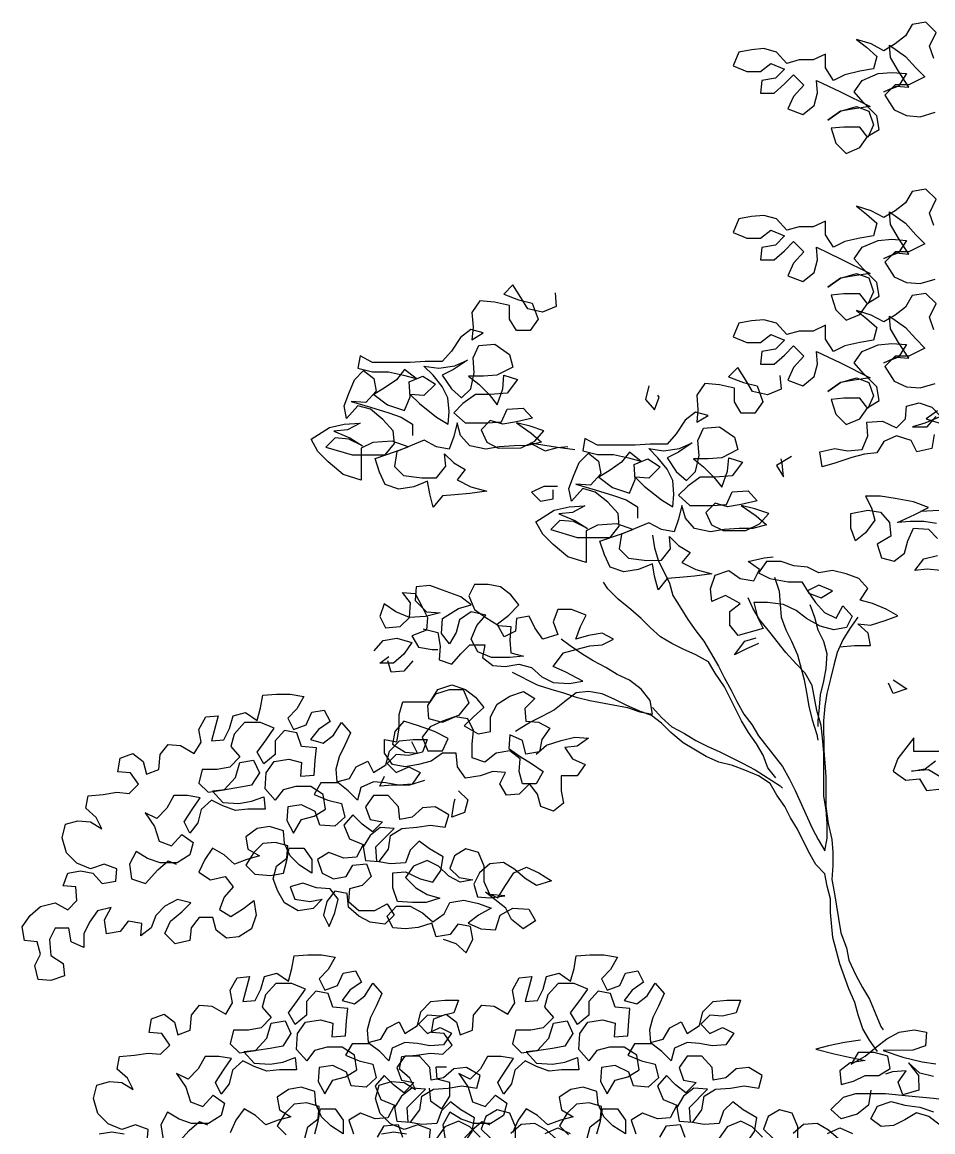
# Model space of a CAD drawing. Header units: millimetres. Extents: x 454 to 24074, y 929 to 15016.
# Drawn here: x 22073 to 22744, y 12897 to 13715 of the extents above; entities that cross this region are included whole.
import ezdxf

# ---------------------------------------------------------------- set-up
doc = ezdxf.new("R2010")
doc.units = ezdxf.units.MM
doc.layers.add('cadblocksdwg.com', color=255, linetype='Continuous')

# ---------------------------------------------------------------- blocks, each defined once
blk = doc.blocks.new('Trees side 019_cad-block.com')
at = {"color": 0}
for points in [[(-45.1, 4979.9), (-51.7, 4998), (-41.8, 5017.8), (-56.7, 5032.6), (-76.4, 5029.3), (-86.3, 5012.8), (-101.1, 5001.2), (-117.6, 4991.3), (-135.7, 5001.2), (-157.1, 5007.8), (-142.3, 4996.3), (-127.5, 4983.1), (-132.4, 4965), (-152.1, 4961.6), (-173.6, 4956.7), (-190, 4948.4), (-201.6, 4966.5), (-201.6, 4986.3), (-219.7, 4978.1), (-239.5, 4978), (-257.6, 4973.1), (-272.4, 4989.5), (-290.6, 4994.5), (-308.7, 4992.8), (-326.8, 4989.5), (-335, 4969.7), (-315.2, 4961.5), (-295.5, 4961.5), (-280.7, 4973.1), (-260.9, 4964.8), (-274, 4951.7), (-293.8, 4948.3), (-295.4, 4930.2), (-275.7, 4930.2), (-260.9, 4943.4), (-247.7, 4956.6), (-232.9, 4941.8), (-247.7, 4925.3), (-255.9, 4907.2), (-234.5, 4899), (-218, 4912.2), (-213.1, 4930.3), (-214.7, 4948.4), (-180.1, 4932), (-137.3, 4910.6), (-160.3, 4907.3), (-180.1, 4904), (-198.2, 4890.8), (-180.1, 4904), (-157, 4910.6), (-138.9, 4904), (-132.3, 4884.2), (-140.5, 4866.1), (-152.1, 4880.9), (-175.1, 4880.9), (-193.3, 4879.2), (-186.6, 4857.8), (-171.8, 4843), (-152, 4851.3), (-140.5, 4867.8), (-124.1, 4877.7), (-127.4, 4897.4), (-147.2, 4917.2), (-160.4, 4932), (-148.8, 4948.5), (-125.8, 4958.4), (-106, 4960), (-84.6, 4958.4), (-96.1, 4940.3), (-117.5, 4932), (-99.4, 4940.3), (-81.3, 4938.6), (-96.1, 4961.7), (-107.7, 4981.5), (-109.3, 4999.6), (-86.3, 4983.1), (-71.4, 4966.7), (-58.2, 4953.5), (-81.3, 4941.9), (-101.1, 4941.9), (-115.9, 4927.1), (-102.7, 4905.7), (-84.5, 4897.5), (-64.8, 4895.8), (-43.4, 4902.4)], [(-45.1, 4738.7), (-51.7, 4756.8), (-41.8, 4776.6), (-56.7, 4791.4), (-76.4, 4788.1), (-86.3, 4771.6), (-101.1, 4760.1), (-117.6, 4750.2), (-135.7, 4760.1), (-157.1, 4766.6), (-142.3, 4755.1), (-127.5, 4742), (-132.4, 4723.8), (-152.1, 4720.5), (-173.6, 4715.5), (-190, 4707.3), (-201.6, 4725.4), (-201.6, 4745.2), (-219.7, 4736.9), (-239.5, 4736.9), (-257.6, 4731.9), (-272.4, 4748.4), (-290.6, 4753.3), (-308.7, 4751.7), (-326.8, 4748.4), (-335, 4728.6), (-315.2, 4720.4), (-295.5, 4720.4), (-280.7, 4731.9), (-260.9, 4723.7), (-274, 4710.5), (-293.8, 4707.2), (-295.4, 4689.1), (-275.7, 4689.1), (-260.9, 4702.3), (-247.7, 4715.5), (-232.9, 4700.7), (-247.7, 4684.2), (-255.9, 4666), (-234.5, 4657.8), (-218, 4671), (-213.1, 4689.2), (-214.7, 4707.3), (-180.1, 4690.8), (-137.3, 4669.5), (-160.3, 4666.1), (-180.1, 4662.8), (-198.2, 4649.6), (-180.1, 4662.8), (-157, 4669.4), (-138.9, 4662.9), (-132.3, 4643.1), (-140.5, 4625), (-152.1, 4639.8), (-175.1, 4639.8), (-193.3, 4638.1), (-186.6, 4616.7), (-171.8, 4601.9), (-152, 4610.1), (-140.5, 4626.6), (-124.1, 4636.5), (-127.4, 4656.3), (-147.2, 4676), (-160.4, 4690.8), (-148.8, 4707.3), (-125.8, 4717.2), (-106, 4718.9), (-84.6, 4717.3), (-96.1, 4699.1), (-117.5, 4690.9), (-99.4, 4699.1), (-81.3, 4697.5), (-96.1, 4720.6), (-107.7, 4740.3), (-109.3, 4758.4), (-86.3, 4742), (-71.4, 4725.5), (-58.2, 4712.4), (-81.3, 4700.8), (-101.1, 4700.8), (-115.9, 4685.9), (-102.7, 4664.5), (-84.5, 4656.3), (-64.8, 4654.7), (-43.4, 4661.3)], [(-44.9, 4436.5), (-48.2, 4416.7), (-69.6, 4411.7), (-77.9, 4428.2), (-99.3, 4434.8), (-117.4, 4426.5), (-127.3, 4410), (-145.4, 4408.4), (-163.5, 4403.4), (-188.2, 4395.1), (-206.3, 4390.2), (-209.7, 4411.6), (-188.2, 4416.6), (-170.1, 4413.3), (-148.7, 4414.9), (-140.5, 4434.7), (-142.2, 4454.5), (-119.1, 4456.2), (-99.3, 4446.3), (-86.1, 4459.5), (-84.5, 4477.6), (-66.4, 4482.6), (-48.3, 4476), (-35.1, 4462.8), (-58.1, 4452.9), (-76.2, 4448), (-54.8, 4448), (-41.7, 4462.8)], [(-40, 4471.1), (-56.5, 4459.5), (-36.7, 4452.9)], [(-45.1, 4588), (-51.7, 4606.1), (-41.8, 4625.9), (-56.7, 4640.7), (-76.4, 4637.4), (-86.3, 4620.9), (-101.1, 4609.4), (-117.6, 4599.5), (-135.7, 4609.4), (-157.1, 4615.9), (-142.3, 4604.4), (-127.5, 4591.2), (-132.4, 4573.1), (-152.1, 4569.8), (-173.6, 4564.8), (-190, 4556.6), (-201.6, 4574.7), (-201.6, 4594.5), (-219.7, 4586.2), (-239.5, 4586.2), (-257.6, 4581.2), (-272.4, 4597.7), (-290.6, 4602.6), (-308.7, 4601), (-326.8, 4597.6), (-335, 4577.9), (-315.2, 4569.7), (-295.5, 4569.7), (-280.7, 4581.2), (-260.9, 4573), (-274, 4559.8), (-293.8, 4556.5), (-295.4, 4538.4), (-275.7, 4538.4), (-260.9, 4551.6), (-247.7, 4564.8), (-232.9, 4550), (-247.7, 4533.5), (-255.9, 4515.3), (-234.5, 4507.1), (-218, 4520.3), (-213.1, 4538.4), (-214.7, 4556.6), (-180.1, 4540.1), (-137.3, 4518.7), (-160.3, 4515.4), (-180.1, 4512.1), (-198.2, 4498.9), (-180.1, 4512.1), (-157, 4518.7), (-138.9, 4512.1), (-132.3, 4492.4), (-140.5, 4474.3), (-152.1, 4489.1), (-175.1, 4489.1), (-193.3, 4487.4), (-186.6, 4466), (-171.8, 4451.2), (-152, 4459.4), (-140.5, 4475.9), (-124.1, 4485.8), (-127.4, 4505.6), (-147.2, 4525.3), (-160.4, 4540.1), (-148.8, 4556.6), (-125.8, 4566.5), (-106, 4568.2), (-84.6, 4566.6), (-96.1, 4548.4), (-117.5, 4540.2), (-99.4, 4548.4), (-81.3, 4546.8), (-96.1, 4569.9), (-107.7, 4589.6), (-109.3, 4607.7), (-86.3, 4591.3), (-71.4, 4574.8), (-58.2, 4561.6), (-81.3, 4550.1), (-101.1, 4550.1), (-115.9, 4535.2), (-102.7, 4513.8), (-84.5, 4505.6), (-64.8, 4504), (-43.4, 4510.6)], [(-592.2, 4641.4), (-590.5, 4621.6), (-610.3, 4613.3), (-631.7, 4618.3), (-641.6, 4634.7), (-653.1, 4652.8), (-666.3, 4639.6), (-644.9, 4631.4), (-625.1, 4626.5), (-616.8, 4603.4), (-628.4, 4587), (-648.1, 4586.9), (-658, 4603.4), (-658, 4623.2), (-679.5, 4628.1), (-700.9, 4629.7), (-712.4, 4613.2), (-710.7, 4591.8), (-712.4, 4573.7), (-695.9, 4583.6), (-714, 4588.5), (-728.8, 4577), (-742, 4557.2), (-755.2, 4542.4), (-779.9, 4542.3), (-801.3, 4540.7), (-855.7, 4540.6), (-873.8, 4550.5), (-877.1, 4532.4), (-855.7, 4527.4), (-832.6, 4527.5), (-811.2, 4522.5), (-793, 4517.6), (-809.5, 4530.8), (-821, 4515.9), (-837.5, 4504.4), (-854, 4494.5), (-834.2, 4479.7), (-809.5, 4471.5), (-801.3, 4491.2), (-802.9, 4512.7), (-783.2, 4520.9), (-765, 4509.4), (-781.5, 4492.9), (-801.3, 4494.5), (-788.1, 4481.4), (-763.3, 4461.6), (-746.8, 4451.8), (-745.2, 4469.9), (-746.9, 4489.6), (-755.1, 4506.1), (-768.3, 4522.6), (-781.5, 4535.7), (-760.1, 4532.5), (-737, 4535.8), (-718.9, 4544), (-738.7, 4530.8), (-755.2, 4522.6), (-742, 4502.8), (-727.1, 4489.7), (-713.9, 4502.9), (-709, 4525.9), (-710.7, 4547.3), (-702.5, 4565.5), (-679.4, 4567.1), (-658, 4552.3), (-653, 4534.2), (-676.1, 4522.7), (-695.8, 4521), (-717.3, 4521), (-702.4, 4509.5), (-687.6, 4494.6), (-676, 4479.8), (-667.8, 4502.9), (-666.2, 4522.7), (-646.4, 4516.1), (-661.2, 4496.3), (-685.9, 4494.6), (-707.3, 4494.6), (-725.5, 4481.4), (-738.6, 4468.2), (-722.1, 4453.4), (-689.2, 4453.5), (-669.4, 4455.1), (-661.2, 4473.3), (-638.1, 4474.9), (-624.9, 4460.1), (-648, 4455.1), (-667.8, 4451.8), (-685.9, 4456.8), (-699.1, 4443.6), (-690.8, 4425.4), (-674.3, 4417.2), (-641.4, 4417.3), (-621.6, 4427.2), (-608.5, 4442), (-628.2, 4448.6), (-648, 4453.5), (-626.6, 4438.7), (-611.7, 4425.5), (-631.5, 4420.6), (-651.3, 4420.5), (-672.7, 4418.9), (-692.4, 4415.6), (-715.5, 4420.5), (-728.7, 4435.3), (-733.7, 4453.4), (-738.6, 4433.6), (-745.2, 4415.5), (-763.3, 4418.8), (-781.4, 4428.7), (-820.9, 4412.1), (-824.2, 4390.7), (-811, 4377.6), (-784.7, 4374.3), (-763.3, 4374.3), (-750.1, 4390.8), (-751.8, 4408.9), (-738.6, 4395.7), (-722.1, 4385.9), (-733.6, 4371), (-713.8, 4361.2), (-690.7, 4354.6), (-715.5, 4351.3), (-736.9, 4349.6), (-755, 4348), (-768.2, 4331.5), (-773.1, 4351.2), (-776.4, 4369.4), (-796.2, 4361.1), (-817.6, 4357.8), (-837.4, 4364.4), (-845.6, 4382.5), (-852.2, 4402.2), (-822.6, 4412.1), (-804.5, 4418.8), (-827.6, 4427), (-855.6, 4425.3), (-872, 4417), (-872, 4370.9), (-898.4, 4379.1), (-919.8, 4397.2), (-934.6, 4412), (-944.5, 4430.2), (-918.2, 4446.7), (-896.8, 4451.6), (-873.7, 4453.3), (-891.8, 4443.4), (-911.6, 4441.7), (-888.5, 4431.9), (-870.4, 4420.3), (-890.2, 4430.2), (-909.9, 4431.8), (-923.1, 4418.6), (-885.2, 4407.1), (-837.4, 4407.2), (-824.3, 4423.7), (-825.9, 4441.8), (-840.8, 4458.3), (-858.9, 4473.1), (-877, 4478), (-893.5, 4459.9), (-896.8, 4478), (-890.2, 4496.1), (-882, 4515.9), (-868.8, 4529.1), (-854, 4517.6), (-850.7, 4499.4), (-865.5, 4482.9), (-886.9, 4484.6), (-858.9, 4476.4), (-832.5, 4468.2), (-814.4, 4461.6), (-797.9, 4451.7), (-797.9, 4435.2)], [(-267.4, 4521.9), (-265.8, 4502.1), (-285.5, 4493.9), (-306.9, 4498.8), (-316.8, 4515.3), (-328.4, 4533.4), (-341.6, 4520.2), (-320.1, 4512), (-300.4, 4507.1), (-292.1, 4484), (-303.6, 4467.5), (-323.4, 4467.5), (-333.3, 4484), (-333.3, 4503.7), (-354.7, 4508.7), (-376.1, 4510.3), (-387.7, 4493.8), (-386, 4472.4), (-387.6, 4454.3), (-371.2, 4464.2), (-389.3, 4469.1), (-404.1, 4457.5), (-417.3, 4437.8), (-430.4, 4422.9), (-455.1, 4422.9), (-476.6, 4421.2), (-530.9, 4421.2), (-549.1, 4431), (-552.3, 4412.9), (-530.9, 4408), (-507.9, 4408), (-486.4, 4403.1), (-468.3, 4398.2), (-484.8, 4411.3), (-496.3, 4396.5), (-512.8, 4385), (-529.2, 4375.1), (-509.5, 4360.2), (-484.7, 4352), (-476.5, 4371.8), (-478.2, 4393.2), (-458.4, 4401.5), (-440.3, 4390), (-456.7, 4373.5), (-476.5, 4375.1), (-463.3, 4361.9), (-438.6, 4342.2), (-422.1, 4332.3), (-420.5, 4350.4), (-422.1, 4370.2), (-430.4, 4386.7), (-443.6, 4403.1), (-456.8, 4416.3), (-435.4, 4413), (-412.3, 4416.3), (-394.2, 4424.6), (-413.9, 4411.4), (-430.4, 4403.1), (-417.2, 4383.4), (-402.4, 4370.2), (-389.2, 4383.4), (-384.3, 4406.5), (-386, 4427.9), (-377.7, 4446), (-354.7, 4447.7), (-333.2, 4432.9), (-328.3, 4414.8), (-351.3, 4403.2), (-371.1, 4401.6), (-392.5, 4401.5), (-377.7, 4390), (-362.8, 4375.2), (-351.3, 4360.4), (-343.1, 4383.5), (-341.5, 4403.2), (-321.7, 4396.7), (-336.5, 4376.9), (-361.2, 4375.2), (-382.6, 4375.2), (-400.7, 4362), (-413.9, 4348.8), (-397.4, 4334), (-364.5, 4334), (-344.7, 4335.7), (-336.5, 4353.8), (-313.4, 4355.5), (-300.2, 4340.7), (-323.3, 4335.7), (-343, 4332.4), (-361.2, 4337.3), (-374.3, 4324.1), (-366.1, 4306), (-349.6, 4297.8), (-316.6, 4297.8), (-296.9, 4307.7), (-283.7, 4322.6), (-303.5, 4329.1), (-323.3, 4334.1), (-301.8, 4319.2), (-287, 4306.1), (-306.8, 4301.1), (-326.5, 4301.1), (-347.9, 4299.4), (-367.7, 4296.1), (-390.8, 4301), (-404, 4315.9), (-408.9, 4334), (-413.9, 4314.2), (-420.4, 4296.1), (-438.6, 4299.3), (-456.7, 4309.2), (-496.2, 4292.7), (-499.5, 4271.3), (-486.3, 4258.1), (-459.9, 4254.8), (-438.5, 4254.9), (-425.4, 4271.4), (-427, 4289.5), (-413.8, 4276.3), (-397.3, 4266.4), (-408.9, 4251.6), (-389.1, 4241.7), (-366, 4235.2), (-390.7, 4231.8), (-412.1, 4230.2), (-430.3, 4228.5), (-443.4, 4212), (-448.4, 4231.8), (-451.7, 4249.9), (-471.5, 4241.7), (-492.9, 4238.3), (-512.6, 4244.9), (-520.9, 4263), (-527.5, 4282.8), (-497.9, 4292.7), (-479.7, 4299.3), (-502.8, 4307.5), (-530.8, 4305.9), (-547.3, 4297.6), (-547.2, 4251.5), (-573.6, 4259.7), (-595, 4277.8), (-609.9, 4292.6), (-619.8, 4310.7), (-593.4, 4327.2), (-572, 4332.2), (-549, 4333.8), (-567.1, 4323.9), (-586.9, 4322.3), (-563.8, 4312.4), (-545.6, 4300.9), (-565.4, 4310.8), (-585.2, 4312.4), (-598.4, 4299.2), (-560.5, 4287.7), (-512.7, 4287.7), (-499.5, 4304.2), (-501.2, 4322.4), (-516, 4338.8), (-534.2, 4353.6), (-552.3, 4358.6), (-568.7, 4340.4), (-572.1, 4358.5), (-565.5, 4376.7), (-557.3, 4396.4), (-544.1, 4409.6), (-529.3, 4398.1), (-525.9, 4380), (-540.8, 4363.5), (-562.2, 4365.1), (-534.2, 4356.9), (-507.8, 4348.7), (-489.7, 4342.1), (-473.2, 4332.3), (-473.2, 4315.8)], [(-456.9, 4506.9), (-461.8, 4487.1), (-448.6, 4472.3), (-442, 4490.5), (-443.7, 4493.7)], [(-563.9, 4414.6), (-588.6, 4417.8), (-628.1, 4424.4), (-606.7, 4412.9), (-588.6, 4417.8), (-573.8, 4419.5)], [(-250.8, 4405), (-272.2, 4391.8), (-262.3, 4375.3), (-264, 4395.1), (-265.7, 4401.7)], [(-34.9, 4240.4), (-54.6, 4242), (-72.8, 4240.4), (-59.6, 4256.9), (-39.8, 4261.8)], [(-588.5, 4361.8), (-608.3, 4361.8), (-626.4, 4353.5), (-613.2, 4340.4), (-595.1, 4343.7), (-595.1, 4356.9)], [(-64.6, 4326.1), (-28.4, 4327.7)], [(-41.5, 4308), (-59.6, 4311.2), (-79.4, 4311.2), (-97.5, 4309.5), (-72.8, 4321.1), (-53.1, 4331), (-74.5, 4339.2), (-100.9, 4344.1), (-122.3, 4347.4), (-143.7, 4347.4), (-135.4, 4330.9), (-130.5, 4312.8), (-143.7, 4294.7), (-158.5, 4283.1), (-165.1, 4301.2), (-165.1, 4322.7), (-140.4, 4327.6), (-122.3, 4324.4), (-109.1, 4309.5), (-107.4, 4289.8), (-127.2, 4278.2), (-120.6, 4258.5), (-102.4, 4253.5), (-87.6, 4265.1), (-82.7, 4283.2), (-74.5, 4301.3), (-53, 4299.7), (-39.9, 4286.5)], [(-451.7, 4291.1), (-448.4, 4273), (-443.5, 4254.9), (-427, 4221.9), (-422, 4203.8), (-410.4, 4185.7), (-400.5, 4169.2), (-389, 4152.8), (-377.5, 4138), (-367.6, 4121.5), (-356, 4101.7), (-347.8, 4085.3), (-337.8, 4067.1), (-329.6, 4050.7), (-319.7, 4032.6), (-308.1, 4017.7), (-298.2, 4001.3), (-263.6, 3956.8), (-253.7, 3938.7), (-245.5, 3922.3), (-220.7, 3867.9), (-212.4, 3851.4), (-202.5, 3835), (-199.3, 3853.1), (-199.3, 3874.5), (-200.9, 3894.3), (-204.3, 3914.1), (-204.3, 3976.7), (-206, 3998.1), (-207.7, 4016.2), (-214.3, 4037.6), (-220.9, 4073.8), (-230.8, 4092), (-244, 4105.1), (-258.8, 4121.6), (-281.9, 4151.2), (-296.8, 4169.3), (-306.7, 4185.8), (-313.3, 4200.6)], [(-181.4, 4129.9), (-160, 4131.6), (-136.9, 4131.6), (-140.2, 4149.7), (-155.1, 4162.9), (-136.9, 4161.2), (-115.5, 4167.8), (-97.4, 4174.5), (-113.9, 4184.3), (-133.7, 4192.5), (-151.8, 4197.5), (-140.3, 4214), (-153.5, 4228.8), (-171.6, 4235.3), (-191.4, 4240.3), (-211.1, 4237), (-227.6, 4245.2), (-247.4, 4246.8), (-265.5, 4253.4), (-286.9, 4253.4), (-298.5, 4236.9), (-282, 4228.7), (-255.6, 4223.7), (-235.8, 4223.8), (-225.9, 4207.3), (-207.8, 4200.7), (-191.4, 4210.6), (-211.1, 4218.8), (-227.6, 4210.6), (-216.1, 4194.1), (-202.9, 4179.3), (-186.4, 4171.1), (-176.5, 4189.2), (-163.3, 4174.4), (-171.5, 4157.9), (-189.7, 4154.6), (-209.4, 4159.5), (-229.2, 4171), (-244, 4182.6), (-262.2, 4190.8), (-285.2, 4194.1), (-305, 4194), (-300.1, 4172.6), (-291.8, 4156.2), (-328, 4146.2), (-339.6, 4161.1), (-339.6, 4180.8), (-324.8, 4192.4), (-346.2, 4203.9), (-366, 4195.6), (-367.6, 4213.7), (-361.1, 4233.5), (-341.3, 4240.1), (-324.8, 4228.6), (-305, 4225.3), (-296.8, 4241.8), (-313.3, 4253.3), (-290.2, 4258.3), (-277.1, 4260)], [(-782.8, 4155.7), (-761.3, 4150.8), (-758, 4131), (-759.6, 4111.2), (-741.5, 4104.7), (-728.4, 4119.5), (-715.2, 4132.7), (-693.8, 4132.7), (-697, 4114.6), (-682.2, 4103.1), (-664.1, 4101.4), (-644.3, 4104.8), (-626.2, 4099.8), (-611.3, 4086.7), (-594.9, 4078.4), (-571.8, 4076.8), (-552, 4080.1), (-576.8, 4093.3), (-594.9, 4101.5), (-580.1, 4121.3), (-560.3, 4126.3), (-542.2, 4131.2), (-524.1, 4132.9), (-507.6, 4141.1), (-524.1, 4149.4), (-543.9, 4146), (-562, 4141.1), (-555.4, 4159.2), (-547.2, 4175.7), (-568.6, 4183.9), (-588.4, 4183.9), (-594.9, 4165.8), (-588.3, 4147.6), (-609.8, 4141), (-621.3, 4157.5), (-629.6, 4174), (-647.7, 4170.7), (-649.3, 4152.5), (-665.8, 4144.3), (-675.7, 4162.4), (-659.2, 4175.6), (-644.4, 4190.4), (-655.9, 4205.2), (-670.8, 4216.8), (-688.9, 4220), (-708.7, 4220), (-716.9, 4203.5), (-708.6, 4183.8), (-692.2, 4172.3), (-674, 4160.7), (-655.9, 4159.1), (-657.5, 4139.3), (-655.9, 4121.2), (-637.7, 4116.3), (-657.5, 4114.6), (-683.9, 4114.6), (-703.6, 4122.8), (-713.5, 4140.9), (-705.3, 4160.7), (-692.2, 4175.6), (-713.6, 4180.5), (-730, 4168.9), (-735, 4150.8), (-744.8, 4134.3), (-756.4, 4149.1), (-754.8, 4170.6), (-731.7, 4185.4), (-713.6, 4190.4), (-728.4, 4201.9), (-754.8, 4211.7), (-772.9, 4218.3), (-792.7, 4216.7), (-794.3, 4196.9), (-777.8, 4180.4), (-758.1, 4178.8), (-779.5, 4173.8), (-802.5, 4172.2), (-822.3, 4180.4), (-838.8, 4191.9), (-845.4, 4173.8), (-837.1, 4157.3), (-815.7, 4159), (-802.5, 4172.2), (-800.9, 4193.6), (-812.5, 4208.4), (-794.3, 4206.8), (-784.4, 4188.7), (-776.2, 4172.2), (-777.8, 4154.1), (-799.2, 4145.8), (-789.3, 4129.3), (-769.5, 4126.1), (-761.3, 4126.1)], [(-273.5, 3940.3), (-285, 3955.2), (-291.6, 3973.3), (-301.5, 3989.7), (-313.1, 4006.2), (-323, 4022.7), (-347.7, 4072.1), (-360.9, 4091.8), (-370.8, 4108.3), (-389, 4118.2), (-407.1, 4126.4), (-423.6, 4134.6), (-440.1, 4144.5), (-454.9, 4157.7), (-468.1, 4170.8), (-482.9, 4184), (-501.1, 4198.8), (-515.9, 4213.6), (-522.5, 4223.5)], [(-275.4, 4230.3), (-268.8, 4210.5), (-267.1, 4190.8), (-265.5, 4172.7), (-258.8, 4154.5), (-250.6, 4138.1), (-242.3, 4118.3), (-232.4, 4082.1), (-229.1, 4064), (-225.8, 4044.2), (-220.8, 4024.4), (-214.2, 4003), (-212.6, 3994.8)], [(-224.3, 4190.8), (-217.7, 4172.7), (-212.7, 4154.6), (-204.5, 4138.1), (-199.5, 4120), (-201.1, 4098.6), (-204.4, 4080.4), (-209.3, 4060.7), (-211, 4042.5), (-212.6, 4022.8), (-212.6, 4014.5)], [(-155.1, 4172.8), (-166.6, 4156.3), (-176.5, 4139.8), (-184.7, 4121.7), (-189.6, 4103.5), (-194.5, 4083.8), (-199.5, 4062.3), (-202.7, 4044.2), (-204.4, 4022.8), (-204.3, 3980), (-202.7, 3961.8), (-201, 3942.1), (-201, 3899.2), (-197.6, 3874.5), (-192.7, 3851.5), (-191, 3833.3), (-191, 3813.6), (-192.6, 3793.8), (-189.3, 3775.7), (-179.4, 3716.4), (-171.1, 3695), (-167.8, 3676.8), (-157.9, 3655.4), (-148, 3637.3), (-138.1, 3620.9), (-121.6, 3581.3), (-118.3, 3576.4)], [(-853.6, 4124.3), (-840.4, 4139.2), (-820.6, 4142.5), (-799.2, 4135.9), (-810.7, 4119.4), (-825.5, 4106.2), (-845.3, 4106.2), (-832.1, 4116.1)], [(-654.2, 4093.2), (-617.9, 4075.1), (-598.2, 4068.6), (-580, 4063.6), (-561.9, 4057.1), (-542.1, 4052.1), (-487.7, 4042.3), (-469.6, 4035.7), (-451.5, 4032.4), (-454.8, 4052.2), (-468, 4068.7), (-484.5, 4081.8), (-502.6, 4090.1), (-519.1, 4099.9), (-537.2, 4109.8), (-553.7, 4119.7), (-570.2, 4131.2), (-583.4, 4141.1)], [(-298.4, 4134.7), (-316.5, 4126.5), (-333, 4118.2), (-318.1, 4138), (-301.7, 4143)], [(-797.5, 4109.6), (-810.7, 4094.7), (-828.8, 4093.1), (-833.8, 4109.5)], [(-619.5, 3974.6), (-604.7, 3987.8), (-583.3, 3994.4), (-563.5, 3999.4), (-543.7, 3997.8), (-560.2, 3986.2), (-578.3, 3984.6), (-566.8, 3968.1), (-548.6, 3959.9), (-560.1, 3943.4), (-583.2, 3943.4), (-583.2, 3921.9), (-579.9, 3903.8), (-594.7, 3892.3), (-612.8, 3898.9), (-617.8, 3917), (-629.3, 3931.8), (-644.1, 3916.9), (-662.3, 3915.3), (-672.2, 3931.7), (-663.9, 3948.2), (-682.1, 3949.9), (-700.2, 3943.3), (-721.6, 3939.9), (-733.1, 3956.4), (-734.8, 3976.2), (-754.6, 3976.2), (-771, 3964.6), (-789.2, 3959.6), (-808.9, 3956.3), (-827.1, 3959.6), (-838.6, 3976.1), (-838.6, 3995.8), (-820.5, 3992.6), (-817.2, 4012.3), (-817.2, 4032.1), (-812.3, 4050.2), (-772.8, 4050.3), (-761.3, 4068.4), (-741.5, 4075), (-721.7, 4068.4), (-706.9, 4056.9), (-695.3, 4042.1), (-710.1, 4028.9), (-723.3, 4015.7), (-703.5, 4004.2), (-685.4, 4007.5), (-685.4, 4028.9), (-675.6, 4047.1), (-657.5, 4058.6), (-637.7, 4065.2), (-621.2, 4055.4), (-636, 4040.5), (-634.4, 4022.4), (-616.2, 4020.8), (-599.7, 4012.5), (-611.3, 3996.1), (-614.5, 3977.9), (-634.3, 3974.6), (-639.3, 3994.4), (-657.4, 4002.6), (-659, 3982.8), (-642.5, 3971.3), (-626.1, 3961.4), (-609.6, 3949.9), (-619.4, 3931.8), (-639.2, 3931.8), (-644.2, 3949.9), (-642.5, 3968), (-657.4, 3979.5), (-677.1, 3976.2), (-693.6, 3963), (-711.7, 3969.6), (-711.8, 3989.4), (-710.1, 4009.1), (-718.4, 4025.6), (-736.5, 4028.9), (-754.6, 4020.6), (-774.4, 4025.6), (-776.1, 4045.3), (-764.5, 4061.8), (-744.8, 4068.4), (-725, 4068.4), (-716.8, 4048.7), (-731.6, 4030.5), (-754.6, 4022.3), (-772.7, 4014), (-784.3, 3999.2), (-776, 3979.4), (-754.6, 3979.4), (-746.4, 3997.6), (-766.1, 4007.4), (-789.2, 4015.7), (-810.6, 4022.2), (-823.8, 4007.4), (-827.1, 3989.3), (-808.9, 3977.8), (-790.8, 3976.1), (-799.1, 3992.6)], [(-103.9, 4082.2), (-84.1, 4069), (-103.9, 4062.4), (-110.5, 4077.2)], [(-753.8, 3707.5), (-735.7, 3701), (-720.8, 3687.8), (-711, 3707.6), (-714.3, 3725.7), (-732.4, 3729), (-743.9, 3714.1), (-763.7, 3710.8), (-770.3, 3730.6), (-790.1, 3724), (-808.2, 3722.3), (-826.3, 3723.9), (-834.6, 3740.4), (-821.4, 3755.2), (-801.6, 3755.3), (-783.5, 3745.4), (-768.7, 3732.2), (-752.2, 3743.8), (-744, 3760.3), (-724.2, 3763.6), (-702.8, 3758.7), (-684.7, 3752.1), (-702.8, 3742.2), (-717.6, 3730.6), (-699.5, 3722.4), (-678, 3720.8), (-671.5, 3742.2), (-653.4, 3752.1), (-630.3, 3750.5), (-620.4, 3734), (-638.5, 3722.5), (-655, 3735.6), (-663.2, 3752.1), (-692.9, 3775.1), (-674.8, 3766.9), (-664.9, 3783.4), (-651.8, 3803.2), (-633.6, 3811.4), (-615.5, 3803.2), (-597.4, 3791.7), (-618.8, 3785.1), (-635.3, 3795), (-650.1, 3808.1), (-666.6, 3818), (-686.4, 3816.3), (-701.2, 3803.1), (-709.4, 3786.7), (-704.4, 3768.5), (-686.3, 3766.9), (-664.9, 3770.2), (-686.3, 3771.8), (-694.6, 3790), (-694.6, 3813), (-702.9, 3832.8), (-721, 3837.7), (-737.4, 3827.8), (-744, 3809.7), (-730.8, 3796.5), (-711.1, 3793.2), (-729.2, 3789.9), (-745.7, 3798.2), (-760.5, 3813), (-777, 3821.2), (-796.7, 3812.9), (-808.3, 3796.4), (-793.4, 3781.6), (-776.9, 3771.8), (-758.8, 3766.8), (-778.6, 3760.2), (-798.3, 3760.2), (-819.8, 3761.8), (-826.4, 3781.6), (-826.4, 3803), (-808.3, 3804.7), (-786.8, 3794.8), (-768.7, 3789.9), (-757.2, 3806.4), (-753.9, 3826.2), (-773.7, 3837.7), (-788.5, 3849.2), (-801.7, 3836), (-808.3, 3817.9), (-829.7, 3816.2), (-849.5, 3819.5), (-851.1, 3840.9), (-824.8, 3867.3), (-844.6, 3868.9), (-859.4, 3857.4), (-869.3, 3840.9), (-865.9, 3821.1), (-846.2, 3819.5), (-833, 3837.6), (-829.7, 3857.4), (-813.3, 3867.3), (-791.9, 3869), (-772.1, 3872.3), (-750.7, 3869), (-745.7, 3887.1), (-765.5, 3898.6), (-783.6, 3897), (-798.5, 3883.8), (-816.6, 3880.5), (-818.2, 3898.6), (-833.1, 3915), (-854.5, 3915), (-866, 3898.5), (-859.4, 3880.4), (-841.3, 3877.1), (-856.1, 3862.3), (-870.9, 3873.8), (-884.1, 3887), (-897.3, 3872.1), (-889, 3852.4), (-869.3, 3844.2), (-879.1, 3826), (-897.3, 3824.4), (-918.7, 3832.6), (-935.1, 3822.7), (-928.5, 3802.9), (-912.1, 3794.7), (-893.9, 3798), (-884.1, 3814.5), (-864.3, 3816.2), (-857.7, 3798), (-870.9, 3784.9), (-889, 3779.9), (-890.6, 3761.8), (-875.8, 3748.6), (-852.7, 3748.6), (-834.6, 3758.5), (-824.7, 3742.1), (-837.9, 3728.9), (-859.3, 3732.1), (-875.8, 3740.4), (-890.6, 3753.5), (-892.3, 3773.3), (-910.4, 3776.6), (-921.9, 3761.7), (-926.8, 3742), (-918.6, 3725.5), (-910.4, 3745.3), (-905.4, 3765.1), (-917, 3779.9), (-936.8, 3781.5), (-956.5, 3788.1), (-974.6, 3783.1), (-968, 3765), (-946.6, 3761.7), (-928.5, 3765), (-941.7, 3751.8), (-963.1, 3748.5), (-982.9, 3760), (-992.8, 3776.5), (-999.4, 3794.6), (-994.4, 3812.8), (-979.6, 3824.3), (-978, 3842.4), (-996.1, 3847.3), (-1014.2, 3845.7), (-1027.4, 3832.5), (-1038.9, 3814.4), (-1025.7, 3801.2), (-1002.7, 3799.6), (-984.5, 3802.9), (-979.6, 3821), (-976.3, 3839.1), (-954.9, 3839.1), (-943.4, 3822.7), (-943.4, 3802.9), (-961.5, 3814.4), (-974.7, 3827.6), (-982.9, 3845.7), (-984.6, 3863.8), (-1004.4, 3870.4), (-1022.5, 3867.1), (-1039, 3855.5), (-1035.7, 3837.4), (-1019.2, 3827.6), (-1037.3, 3822.6), (-1055.4, 3816), (-1070.2, 3829.2), (-1086.7, 3839), (-1098.2, 3822.5), (-1106.5, 3804.4), (-1090, 3792.9), (-1068.6, 3797.9), (-1057, 3783), (-1070.2, 3768.2), (-1076.8, 3750.1), (-1060.3, 3740.2), (-1042.2, 3751.7), (-1027.3, 3763.3), (-1024, 3741.9), (-1030.6, 3722.1), (-1048.7, 3710.6), (-1066.8, 3708.9), (-1081.7, 3720.4), (-1086.6, 3738.5), (-1106.4, 3738.5), (-1117.9, 3723.7), (-1119.6, 3705.5), (-1141, 3700.6), (-1155.8, 3715.4), (-1147.6, 3733.5), (-1131.1, 3746.7), (-1118, 3759.9), (-1137.7, 3764.8), (-1155.8, 3754.9), (-1169, 3741.7), (-1175.6, 3723.6), (-1190.4, 3712.1), (-1188.8, 3730.2), (-1208.5, 3733.5), (-1220.1, 3718.6), (-1239.8, 3715.3), (-1243.1, 3735.1), (-1233.3, 3753.2), (-1253, 3748.3), (-1264.6, 3731.8), (-1272.8, 3715.3), (-1272.8, 3695.5), (-1290.9, 3703.7), (-1294.2, 3723.5), (-1314, 3723.5), (-1322.2, 3707), (-1320.5, 3683.9), (-1302.4, 3672.4), (-1300.7, 3654.3), (-1320.5, 3647.7), (-1338.6, 3649.3), (-1343.6, 3669.1), (-1335.4, 3685.6), (-1340.3, 3703.7), (-1358.4, 3705.3), (-1361.8, 3725.1), (-1350.2, 3741.6), (-1335.4, 3754.8), (-1314, 3759.7), (-1295.9, 3749.9), (-1282.7, 3763.1), (-1284.4, 3782.8), (-1302.5, 3784.5), (-1295.9, 3802.6), (-1277.8, 3805.9), (-1259.7, 3802.6), (-1246.5, 3787.8), (-1226.7, 3791.1), (-1225.1, 3809.2), (-1243.2, 3815.8), (-1263, 3809.2), (-1282.8, 3817.4), (-1297.6, 3832.2), (-1304.2, 3853.7), (-1299.3, 3873.4), (-1281.2, 3878.4), (-1263, 3876.8), (-1246.6, 3866.9), (-1254.8, 3883.4), (-1269.7, 3896.5), (-1266.4, 3914.6), (-1245, 3916.3), (-1225.2, 3919.6), (-1207.1, 3918), (-1193.9, 3931.2), (-1205.4, 3947.7), (-1223.6, 3949.3), (-1220.3, 3969.1), (-1202.2, 3975.7), (-1187.3, 3964.1), (-1182.4, 3946), (-1164.3, 3952.6), (-1162.6, 3974.1), (-1151.1, 3988.9), (-1133, 3987.3), (-1113.2, 3975.7), (-1103.3, 3992.2), (-1106.7, 4010.3), (-1096.8, 4028.5), (-1078.7, 4030.1), (-1088.5, 3993.9), (-1070.4, 3995.6), (-1062.2, 4012), (-1057.2, 4030.2), (-1039.1, 4035.1), (-1022.6, 4023.6), (-1017.7, 4041.7), (-1014.4, 4059.9), (-994.7, 4061.5), (-974.9, 4061.5), (-955.1, 4058.3), (-965, 4040.1), (-978.2, 4026.9), (-969.9, 4010.5), (-951.8, 4017.1), (-943.6, 4035.2), (-925.5, 4038.5), (-917.2, 4022.1), (-933.7, 4010.5), (-945.2, 3995.7), (-927.1, 3990.7), (-912.2, 4002.3), (-900.7, 4020.4), (-887.5, 4005.6), (-895.8, 3987.5), (-904, 3971), (-908.9, 3952.9), (-907.2, 3934.7), (-889.1, 3939.7), (-879.3, 3956.2), (-862.8, 3964.4), (-854.5, 3948), (-836.4, 3959.5), (-831.5, 3979.3), (-816.7, 3994.1), (-796.9, 3995.8), (-777.1, 3995.8), (-783.7, 3977.7), (-803.5, 3972.7), (-821.6, 3974.4), (-834.8, 3961.2), (-821.6, 3948), (-803.5, 3956.3), (-787, 3948), (-798.5, 3931.5), (-818.3, 3929.9), (-836.4, 3933.2), (-854.5, 3934.8), (-872.6, 3926.5), (-877.6, 3908.4), (-890.8, 3921.6), (-905.6, 3933.1), (-930.3, 3933.1), (-940.2, 3916.6), (-920.4, 3908.4), (-900.6, 3903.4), (-895.7, 3883.7), (-910.5, 3870.5), (-931.9, 3872.1), (-938.5, 3891.9), (-958.3, 3901.7), (-978, 3898.4), (-979.7, 3878.7), (-969.8, 3860.6), (-958.3, 3880.3), (-940.1, 3885.3), (-923.7, 3895.2), (-927, 3916.6), (-945.1, 3928.1), (-966.5, 3928.1), (-984.7, 3923.1), (-996.2, 3908.3), (-1011, 3924.8), (-1009.4, 3947.8), (-997.9, 3964.3), (-976.5, 3967.6), (-958.3, 3962.7), (-960, 3942.9), (-940.2, 3944.6), (-938.6, 3966), (-936.9, 3984.1), (-958.4, 3985.8), (-965, 4005.5), (-983.1, 4008.8), (-996.3, 3994), (-996.2, 3974.2), (-1012.7, 3961), (-1022.6, 3977.5), (-1009.4, 3995.6), (-997.9, 4012.1), (-1017.7, 4020.3), (-1040.8, 4020.3), (-1055.6, 4003.8), (-1060.5, 3985.7), (-1047.3, 3970.9), (-1062.1, 3956), (-1080.2, 3952.7), (-1101.7, 3952.7), (-1106.6, 3932.9), (-1093.4, 3919.7), (-1070.3, 3923.1), (-1053.9, 3941.2), (-1047.3, 3962.6), (-1027.5, 3965.9), (-1019.3, 3947.8), (-1030.8, 3929.7), (-1048.9, 3926.4), (-1068.7, 3923.1), (-1086.8, 3921.4), (-1072, 3904.9), (-1048.9, 3903.3), (-1030.8, 3906.6), (-1012.7, 3913.2), (-1011, 3895.1), (-1035.7, 3895.1), (-1053.8, 3893.4), (-1072, 3900), (-1088.4, 3908.2), (-1103.3, 3895), (-1108.2, 3875.3), (-1119.7, 3860.4), (-1127.9, 3876.9), (-1116.4, 3895), (-1104.9, 3911.5), (-1123, 3914.8), (-1142.8, 3914.8), (-1152.7, 3896.6), (-1167.5, 3881.8), (-1184, 3890), (-1170.8, 3870.3), (-1164.2, 3848.8), (-1146, 3842.3), (-1131.2, 3858.8), (-1114.7, 3847.2), (-1119.7, 3829.1), (-1137.8, 3817.6), (-1162.5, 3817.5), (-1180.6, 3824.1), (-1197.1, 3834), (-1207, 3815.9), (-1203.7, 3794.4), (-1183.9, 3787.9), (-1165.8, 3807.7), (-1151, 3820.8), (-1139.4, 3815.9)], [(-126.5, 3545.1), (-138, 3561.6), (-147.9, 3578), (-154.5, 3597.8), (-159.5, 3615.9), (-167.8, 3635.7), (-181, 3671.9), (-185.9, 3690), (-190.9, 3709.8), (-194.2, 3746), (-194.2, 3765.8), (-199.2, 3783.9), (-202.5, 3802), (-215.7, 3815.2), (-225.6, 3833.3), (-242.1, 3866.2), (-252, 3882.7), (-260.3, 3899.2), (-271.8, 3915.6), (-281.7, 3932.1), (-298.2, 3943.6), (-318, 3951.8), (-336.1, 3958.4), (-355.9, 3963.3), (-374, 3971.6), (-407, 3991.3), (-425.1, 4006.1), (-438.3, 4019.3), (-453.1, 4030.8), (-471.3, 4037.4), (-489.4, 4045.6), (-505.9, 4053.8), (-524, 4062), (-543.8, 4065.3), (-561.9, 4063.6), (-578.4, 4050.5), (-593.2, 4038.9), (-611.3, 4029), (-627.8, 4020.8), (-644.2, 4010.9), (-649.2, 4007.6)], [(-33, 3978.5), (-74.2, 3978.4), (-74.2, 3998.2), (-97.2, 3968.5), (-103.8, 3950.4), (-85.7, 3937.2), (-65.9, 3938.9), (-56, 3922.4), (-37.9, 3924.1)], [(-36.2, 3942.2), (-52.7, 3952.1), (-77.4, 3950.4), (-57.7, 3953.7), (-42.9, 3965.3)], [(-451.5, 4042.3), (-438.3, 4027.5), (-423.5, 4014.3), (-405.3, 4004.5), (-388.9, 3994.6), (-372.4, 3986.4), (-354.2, 3978.2), (-321.3, 3961.7), (-303.1, 3951.9), (-266.9, 3928.8), (-263.6, 3925.5)], [(-780.9, 3936.6), (-802.3, 3930), (-827, 3930), (-845.1, 3928.3), (-838.6, 3943.1)], [(-731.5, 3921.8), (-718.3, 3908.6), (-723.2, 3890.5), (-741.3, 3883.9), (-738, 3905.3), (-736.4, 3910.3)], [(-606.5, 3426.4), (-588.4, 3434.7), (-570.2, 3426.4)], [(-590, 3418.2), (-604.8, 3431.3), (-621.3, 3441.2), (-641.1, 3439.5), (-655.9, 3426.4)], [(-649.3, 3413.2), (-649.3, 3436.2), (-657.6, 3456), (-675.7, 3460.9), (-692.2, 3451), (-698.7, 3432.9), (-685.5, 3419.7)], [(-700.4, 3421.4), (-715.2, 3436.2), (-731.7, 3444.4), (-751.5, 3436.2), (-763, 3419.7)], [(-723.4, 3413.1), (-711.9, 3429.6), (-708.6, 3449.4), (-728.4, 3460.9), (-743.3, 3472.4), (-756.4, 3459.2), (-763, 3441.1), (-784.4, 3439.4), (-804.2, 3442.7), (-805.8, 3464.1), (-779.5, 3490.5), (-799.3, 3492.1), (-814.1, 3480.6), (-824, 3464.1), (-820.7, 3444.3), (-800.9, 3442.7), (-787.7, 3460.8), (-784.4, 3480.6), (-768, 3490.5), (-746.6, 3492.2), (-726.8, 3495.5), (-705.4, 3492.2), (-700.5, 3510.3), (-720.2, 3521.9), (-738.4, 3520.2), (-753.2, 3507), (-771.3, 3503.7), (-773, 3521.8), (-787.8, 3538.3), (-809.2, 3538.2), (-820.7, 3521.8), (-814.1, 3503.6), (-796, 3500.4), (-810.8, 3485.5), (-825.6, 3497), (-838.8, 3510.2), (-852, 3495.4), (-843.8, 3475.6), (-824, 3467.4), (-833.8, 3449.3), (-852, 3447.6), (-873.4, 3455.8), (-889.9, 3445.9), (-883.2, 3426.1)], [(-848.6, 3421.2), (-838.8, 3437.7), (-819, 3439.4), (-812.4, 3421.3)], [(-954.1, 3417.8), (-949.2, 3436), (-934.3, 3447.5), (-932.7, 3465.6), (-950.8, 3470.6), (-969, 3468.9), (-982.1, 3455.7), (-993.6, 3437.6), (-980.4, 3424.4)], [(-939.3, 3426.1), (-934.3, 3444.2), (-931.1, 3462.3), (-909.6, 3462.4), (-898.1, 3445.9), (-898.1, 3426.1), (-916.2, 3437.6), (-929.4, 3450.8), (-937.7, 3468.9), (-939.3, 3487.1), (-959.1, 3493.6), (-977.2, 3490.3), (-993.7, 3478.8), (-990.4, 3460.6), (-973.9, 3450.8), (-992, 3445.8), (-1010.1, 3439.2), (-1025, 3452.4), (-1041.4, 3462.2), (-1053, 3445.8), (-1061.2, 3427.6)], [(-1250.6, 3425.8), (-1232.5, 3429.1), (-1214.4, 3425.8)], [(-1181.4, 3414.3), (-1179.8, 3432.5), (-1197.9, 3439), (-1217.7, 3432.4), (-1237.5, 3440.7), (-1252.3, 3455.5), (-1258.9, 3476.9), (-1254, 3496.6), (-1235.9, 3501.6), (-1217.8, 3500), (-1201.3, 3490.1), (-1209.5, 3506.6), (-1224.4, 3519.7), (-1221.1, 3537.9), (-1199.7, 3539.5), (-1179.9, 3542.8), (-1161.8, 3541.2), (-1148.6, 3554.4), (-1160.2, 3570.9), (-1178.3, 3572.5), (-1175, 3592.3), (-1156.9, 3598.9), (-1142, 3587.4), (-1137.1, 3569.2), (-1119, 3575.9), (-1117.3, 3597.3), (-1105.8, 3612.1), (-1087.7, 3610.5), (-1067.9, 3599), (-1058.1, 3615.4), (-1061.4, 3633.6), (-1051.5, 3651.7), (-1033.4, 3653.4), (-1043.2, 3617.1), (-1025.1, 3618.8), (-1016.9, 3635.3), (-1012, 3653.4), (-993.8, 3658.3), (-977.4, 3646.8), (-972.4, 3665), (-969.2, 3683.1), (-949.4, 3684.7), (-929.6, 3684.8), (-909.8, 3681.5), (-919.7, 3663.4), (-932.9, 3650.2), (-924.6, 3633.7), (-906.5, 3640.3), (-898.3, 3658.4), (-880.2, 3661.7), (-871.9, 3645.3), (-888.4, 3633.7), (-899.9, 3618.9), (-881.8, 3614), (-867, 3625.5), (-855.4, 3643.6), (-842.2, 3628.8), (-850.5, 3610.7), (-858.7, 3594.2), (-863.6, 3576.1), (-861.9, 3558), (-843.8, 3562.9), (-834, 3579.4), (-817.5, 3587.7), (-809.2, 3571.2), (-791.1, 3582.7), (-786.2, 3602.5), (-771.4, 3617.4), (-751.6, 3619), (-731.9, 3619), (-738.4, 3600.9), (-758.2, 3596), (-776.3, 3597.6), (-789.5, 3584.4), (-776.3, 3571.2), (-758.2, 3579.5), (-741.7, 3571.3), (-753.2, 3554.8), (-773, 3553.1), (-791.1, 3556.4), (-809.2, 3558), (-827.3, 3549.8), (-832.3, 3531.6), (-845.5, 3544.8), (-860.3, 3556.3), (-885, 3556.3), (-894.9, 3539.8), (-875.1, 3531.6), (-855.3, 3526.7), (-850.4, 3506.9), (-865.2, 3493.7), (-886.6, 3495.3), (-893.2, 3515.1), (-913, 3525), (-932.8, 3521.7), (-934.4, 3501.9), (-924.5, 3483.8), (-913, 3503.6), (-894.9, 3508.5), (-878.4, 3518.4), (-881.7, 3539.8), (-899.8, 3551.3), (-921.3, 3551.3), (-939.4, 3546.4), (-950.9, 3531.5), (-965.7, 3548), (-964.1, 3571.1), (-952.6, 3587.5), (-931.2, 3590.9), (-913, 3585.9), (-914.7, 3566.2), (-894.9, 3567.8), (-893.3, 3589.2), (-891.6, 3607.4), (-913.1, 3609), (-919.7, 3628.8), (-937.8, 3632), (-951, 3617.2), (-951, 3597.4), (-967.4, 3584.2), (-977.3, 3600.7), (-964.1, 3618.8), (-952.6, 3635.3), (-972.4, 3643.5), (-995.5, 3643.5), (-1010.3, 3627), (-1015.2, 3608.9), (-1002, 3594.1), (-1016.8, 3579.2), (-1035, 3575.9), (-1056.4, 3575.9), (-1061.3, 3556.1), (-1048.1, 3543), (-1025, 3546.3), (-1008.6, 3564.4), (-1002, 3585.8), (-982.2, 3589.2), (-974, 3571), (-985.5, 3552.9), (-1003.6, 3549.6), (-1023.4, 3546.3), (-1041.5, 3544.6), (-1026.7, 3528.2), (-1003.6, 3526.5), (-985.5, 3529.8), (-967.4, 3536.5), (-965.7, 3518.3), (-990.4, 3518.3), (-1008.5, 3516.6), (-1026.7, 3523.2), (-1043.1, 3531.4), (-1058, 3518.2), (-1062.9, 3498.5), (-1074.4, 3483.6), (-1082.7, 3500.1), (-1071.1, 3518.2), (-1059.6, 3534.7), (-1077.8, 3538), (-1097.5, 3538), (-1107.4, 3519.8), (-1122.2, 3505), (-1138.7, 3513.2), (-1125.5, 3493.5), (-1118.9, 3472.1), (-1100.8, 3465.5), (-1085.9, 3482), (-1069.5, 3470.5), (-1074.4, 3452.3), (-1092.5, 3440.8), (-1117.2, 3440.8), (-1135.3, 3447.3), (-1151.8, 3457.2), (-1161.7, 3439.1), (-1158.4, 3417.7)], [(-1138.6, 3411.1), (-1120.5, 3430.9), (-1105.7, 3444.1), (-1094.1, 3439.1)], [(-198.9, 3426.4), (-180.8, 3434.7), (-162.6, 3426.4)], [(-182.4, 3418.2), (-197.2, 3431.3), (-213.7, 3441.2), (-233.5, 3439.5), (-248.3, 3426.4)], [(-241.7, 3413.2), (-241.7, 3436.2), (-250, 3456), (-268.1, 3460.9), (-284.6, 3451), (-291.1, 3432.9), (-277.9, 3419.7)], [(-292.8, 3421.4), (-307.6, 3436.2), (-324.1, 3444.4), (-343.9, 3436.2), (-355.4, 3419.7)], [(-315.8, 3413.1), (-304.3, 3429.6), (-301, 3449.4), (-320.8, 3460.9), (-335.7, 3472.4), (-348.8, 3459.2), (-355.4, 3441.1), (-376.8, 3439.4), (-396.6, 3442.7), (-398.3, 3464.1), (-371.9, 3490.5), (-391.7, 3492.1), (-406.5, 3480.6), (-416.4, 3464.1), (-413.1, 3444.3), (-393.3, 3442.7), (-380.1, 3460.8), (-376.9, 3480.6), (-360.4, 3490.5), (-339, 3492.2), (-319.2, 3495.5), (-297.8, 3492.2), (-292.9, 3510.3), (-312.6, 3521.9), (-330.8, 3520.2), (-345.6, 3507), (-363.7, 3503.7), (-365.4, 3521.8), (-380.2, 3538.3), (-401.6, 3538.2), (-413.1, 3521.8), (-406.5, 3503.6), (-388.4, 3500.4), (-403.2, 3485.5), (-418.1, 3497), (-431.2, 3510.2), (-444.4, 3495.4), (-436.2, 3475.6), (-416.4, 3467.4), (-426.2, 3449.3), (-444.4, 3447.6), (-465.8, 3455.8), (-482.3, 3445.9), (-475.7, 3426.1)], [(-441, 3421.2), (-431.2, 3437.7), (-411.4, 3439.4), (-404.8, 3421.3)], [(-546.5, 3417.8), (-541.6, 3436), (-526.7, 3447.5), (-525.1, 3465.6), (-543.2, 3470.6), (-561.4, 3468.9), (-574.5, 3455.7), (-586, 3437.6), (-572.9, 3424.4)], [(-531.7, 3426.1), (-526.7, 3444.2), (-523.5, 3462.3), (-502, 3462.4), (-490.5, 3445.9), (-490.5, 3426.1), (-508.6, 3437.6), (-521.8, 3450.8), (-530.1, 3468.9), (-531.7, 3487.1), (-551.5, 3493.6), (-569.6, 3490.3), (-586.1, 3478.8), (-582.8, 3460.6), (-566.3, 3450.8), (-584.4, 3445.8), (-602.5, 3439.2), (-617.4, 3452.4), (-633.8, 3462.2), (-645.4, 3445.8), (-653.6, 3427.6)], [(-843, 3425.8), (-824.9, 3429.1), (-806.8, 3425.8)], [(-773.8, 3414.3), (-772.2, 3432.5), (-790.3, 3439), (-810.1, 3432.4), (-829.9, 3440.7), (-844.7, 3455.5), (-851.3, 3476.9), (-846.4, 3496.6), (-828.3, 3501.6), (-810.2, 3500), (-793.7, 3490.1), (-801.9, 3506.6), (-816.8, 3519.7), (-813.5, 3537.9), (-792.1, 3539.5), (-772.3, 3542.8), (-754.2, 3541.2), (-741, 3554.4), (-752.6, 3570.9), (-770.7, 3572.5), (-767.4, 3592.3), (-749.3, 3598.9), (-734.5, 3587.4), (-729.5, 3569.2), (-711.4, 3575.9), (-709.8, 3597.3), (-698.2, 3612.1), (-680.1, 3610.5), (-660.3, 3599), (-650.5, 3615.4), (-653.8, 3633.6), (-643.9, 3651.7), (-625.8, 3653.4), (-635.6, 3617.1), (-617.5, 3618.8), (-609.3, 3635.3), (-604.4, 3653.4), (-586.2, 3658.3), (-569.8, 3646.8), (-564.8, 3665), (-561.6, 3683.1), (-541.8, 3684.7), (-522, 3684.8), (-502.2, 3681.5), (-512.1, 3663.4), (-525.3, 3650.2), (-517, 3633.7), (-498.9, 3640.3), (-490.7, 3658.4), (-472.6, 3661.7), (-464.3, 3645.3), (-480.8, 3633.7), (-492.3, 3618.9), (-474.2, 3614), (-459.4, 3625.5), (-447.8, 3643.6), (-434.6, 3628.8), (-442.9, 3610.7), (-451.1, 3594.2), (-456, 3576.1), (-454.4, 3558), (-436.2, 3562.9), (-426.4, 3579.4), (-409.9, 3587.7), (-401.6, 3571.2), (-383.5, 3582.7), (-378.6, 3602.5), (-363.8, 3617.4), (-344, 3619), (-324.3, 3619), (-330.8, 3600.9), (-350.6, 3596), (-368.7, 3597.6), (-381.9, 3584.4), (-368.7, 3571.2), (-350.6, 3579.5), (-334.1, 3571.3), (-345.6, 3554.8), (-365.4, 3553.1), (-383.5, 3556.4), (-401.6, 3558), (-419.7, 3549.8), (-424.7, 3531.6), (-437.9, 3544.8), (-452.7, 3556.3), (-477.4, 3556.3), (-487.3, 3539.8), (-467.5, 3531.6), (-447.7, 3526.7), (-442.8, 3506.9), (-457.6, 3493.7), (-479, 3495.3), (-485.6, 3515.1), (-505.4, 3525), (-525.2, 3521.7), (-526.8, 3501.9), (-516.9, 3483.8), (-505.4, 3503.6), (-487.3, 3508.5), (-470.8, 3518.4), (-474.1, 3539.8), (-492.2, 3551.3), (-513.7, 3551.3), (-531.8, 3546.4), (-543.3, 3531.5), (-558.1, 3548), (-556.5, 3571.1), (-545, 3587.5), (-523.6, 3590.9), (-505.5, 3585.9), (-507.1, 3566.2), (-487.3, 3567.8), (-485.7, 3589.2), (-484.1, 3607.4), (-505.5, 3609), (-512.1, 3628.8), (-530.2, 3632), (-543.4, 3617.2), (-543.4, 3597.4), (-559.8, 3584.2), (-569.7, 3600.7), (-556.6, 3618.8), (-545, 3635.3), (-564.8, 3643.5), (-587.9, 3643.5), (-602.7, 3627), (-607.6, 3608.9), (-594.4, 3594.1), (-609.2, 3579.2), (-627.4, 3575.9), (-648.8, 3575.9), (-653.7, 3556.1), (-640.5, 3543), (-617.4, 3546.3), (-601, 3564.4), (-594.4, 3585.8), (-574.6, 3589.2), (-566.4, 3571), (-577.9, 3552.9), (-596, 3549.6), (-615.8, 3546.3), (-633.9, 3544.6), (-619.1, 3528.2), (-596, 3526.5), (-577.9, 3529.8), (-559.8, 3536.5), (-558.1, 3518.3), (-582.8, 3518.3), (-600.9, 3516.6), (-619.1, 3523.2), (-635.6, 3531.4), (-650.4, 3518.2), (-655.3, 3498.5), (-666.8, 3483.6), (-675.1, 3500.1), (-663.5, 3518.2), (-652, 3534.7), (-670.2, 3538), (-689.9, 3538), (-699.8, 3519.8), (-714.6, 3505), (-731.1, 3513.2), (-717.9, 3493.5), (-711.3, 3472.1), (-693.2, 3465.5), (-678.3, 3482), (-661.9, 3470.5), (-666.8, 3452.3), (-684.9, 3440.8), (-709.6, 3440.8), (-727.7, 3447.3), (-744.2, 3457.2), (-754.1, 3439.1), (-750.8, 3417.7)], [(-731, 3411.1), (-712.9, 3430.9), (-698.1, 3444.1), (-686.5, 3439.1)], [(-151.2, 3561.5), (-174.3, 3558.2), (-197.3, 3553.3), (-215.5, 3548.3), (-189.1, 3541.7), (-167.7, 3536.8), (-144.6, 3531.9), (-166, 3528.6), (-180.8, 3517), (-179.2, 3497.3), (-161.1, 3502.2), (-144.6, 3510.5), (-124.8, 3510.5), (-108.3, 3520.4), (-111.7, 3538.5), (-131.4, 3543.4), (-154.5, 3543.4), (-164.4, 3526.9), (-144.6, 3538.5), (-128.1, 3551.7), (-113.3, 3563.2), (-95.2, 3573.1), (-73.8, 3576.4), (-55.7, 3573.2), (-57.3, 3553.4), (-75.4, 3546.8), (-118.3, 3546.7), (-90.2, 3536.9), (-62.2, 3530.3), (-42.5, 3527)], [(-45.7, 3508.9), (-65.5, 3513.8), (-82, 3528.7), (-67.2, 3510.5), (-67.1, 3489.1), (-90.2, 3482.5), (-96.8, 3500.6), (-85.3, 3517.1), (-105, 3515.5), (-114.9, 3512.1)], [(-157.7, 3484.1), (-114.9, 3484.1), (-82, 3480.9), (-45.7, 3477.6), (-6.2, 3472.7), (35, 3466.2), (68, 3459.6), (48.2, 3471.1), (35, 3492.5), (21.8, 3512.3), (18.5, 3530.4), (18.5, 3553.5), (11.9, 3571.6), (-3, 3584.7), (-9.5, 3566.6), (-2.9, 3548.5), (18.5, 3546.9), (13.6, 3528.7), (-6.2, 3522.1), (-22.7, 3530.4), (-30.9, 3546.8)], [(-773.9, 3491.8), (-772.2, 3473.7), (-755.8, 3462.1), (-744.2, 3480.3), (-744.3, 3500), (-762.4, 3505), (-764.1, 3523.1), (-749.2, 3523.1)], [(-136.3, 3489.1), (-139.6, 3467.6), (-156.1, 3454.4), (-179.1, 3447.8), (-194, 3461), (-175.9, 3479.1), (-157.7, 3484.1)], [(-35.8, 3438.1), (-52.3, 3451.2), (-70.4, 3456.2), (-86.9, 3446.3), (-103.3, 3438), (-121.5, 3436.4), (-136.3, 3447.9), (-126.4, 3466), (-106.7, 3472.6), (-86.9, 3467.7), (-65.5, 3464.4), (-45.7, 3457.8)]]:
    blk.add_lwpolyline(points, dxfattribs=at)

msp = doc.modelspace()

# ---------------------------------------------------------------- block references
at = {"layer": 'cadblocksdwg.com', "xscale": 0.5103099452236204, "yscale": 0.5103099452236204, "zscale": 0.5103099452236204}
msp.add_blockref('Trees side 019_cad-block.com', (22767.87, 11147.14), dxfattribs=at)

doc.saveas('drawing.dxf')
